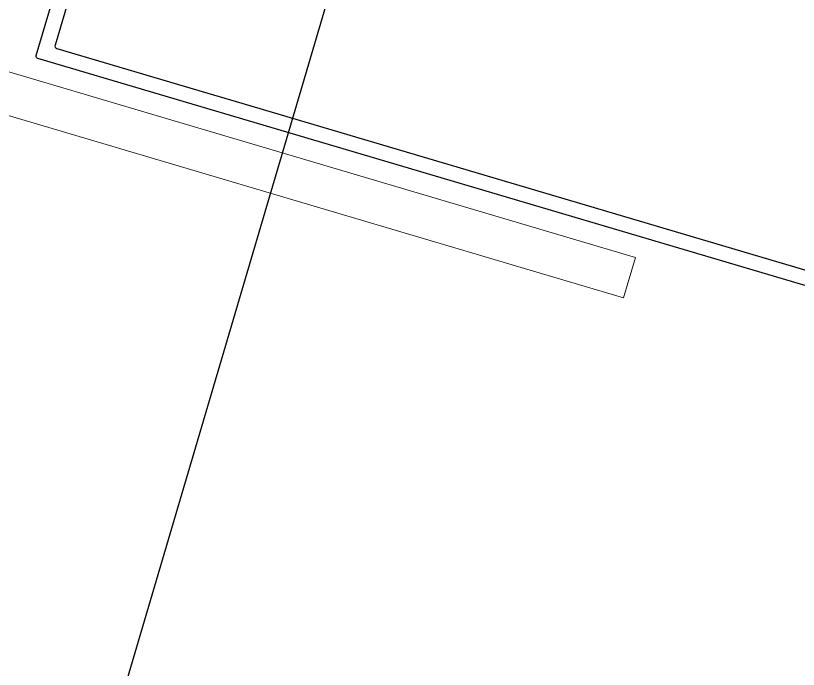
# Model space of a CAD drawing. Header units: millimetres. Extents: x 62878 to 70819, y -67946 to -61850.
# Drawn here: x 68009.76 to 68019.05, y -65459.41 to -65451.64 of the extents above; entities that cross this region are included whole.
import ezdxf

# ---------------------------------------------------------------- set-up
doc = ezdxf.new("R2010")
doc.units = ezdxf.units.MM
doc.layers.add('Dog_dos_yeni', color=63, linetype='Continuous', lineweight=5)
doc.layers.add('DOGRAMA', color=171, linetype='Continuous', lineweight=0)
doc.layers.add('ÇATI K', color=254, linetype='Continuous')

msp = doc.modelspace()

# ---------------------------------------------------------------- linework, layer by layer
at = {"layer": 'Dog_dos_yeni'}
msp.add_lwpolyline([(68005.89340365556, -65457.18920737623), (68010.72001874802, -65440.88878447532), (68011.19944295101, -65441.03074374274), (68009.70887064304, -65446.0646978739), (68018.81793049946, -65448.76192395498), (68018.675971232, -65449.24134815796), (68009.5669113756, -65446.54412207687), (68008.00535943391, -65451.81778830953), (68017.11441929037, -65454.51501439064), (68016.9724600229, -65454.99443859358), (68007.8634001665, -65452.29721251248), (68006.37282785855, -65457.33116664368), (68005.89340365556, -65457.18920737623)], close=True, dxfattribs=at)
at = {"layer": 'DOGRAMA', "lineweight": -2, "ltscale": 0.5}
msp.add_lwpolyline([(68020.1290635303, -65455.14693219111), (68010.02280133171, -65452.15443083378, -0.4142135623729288), (68010.00255343557, -65452.11714782556), (68011.40511099773, -65447.38043670023, -0.4142135623729288)], format="xyb", dxfattribs=at)
msp.add_lwpolyline([(68013.69252484394, -65448.21418600081), (68013.35692790186, -65448.11481451361), (68011.56388138272, -65447.58388685345, 0.4142135623730953), (68011.52659837455, -65447.60413474958), (68010.22625148494, -65451.99566044877, 0.4142135623730951), (68010.24649938106, -65452.03294345699), (68012.03954590016, -65452.56387111718), (68012.37514284227, -65452.66324260437), (68019.60485982301, -65454.80398835715, 0.4142135623730951), (68019.6421428312, -65454.783740461), (68020.94248972085, -65450.3922147618, 0.4142135623722071), (68020.92224182471, -65450.35493175358)], format="xyb", close=True, dxfattribs=at)
at = {"layer": 'ÇATI K', "color": 0}
msp.add_line((68230.55789600135, -64714.94603465045), (67736.63792858963, -66390.56612160095), dxfattribs=at)

doc.saveas('drawing.dxf')
